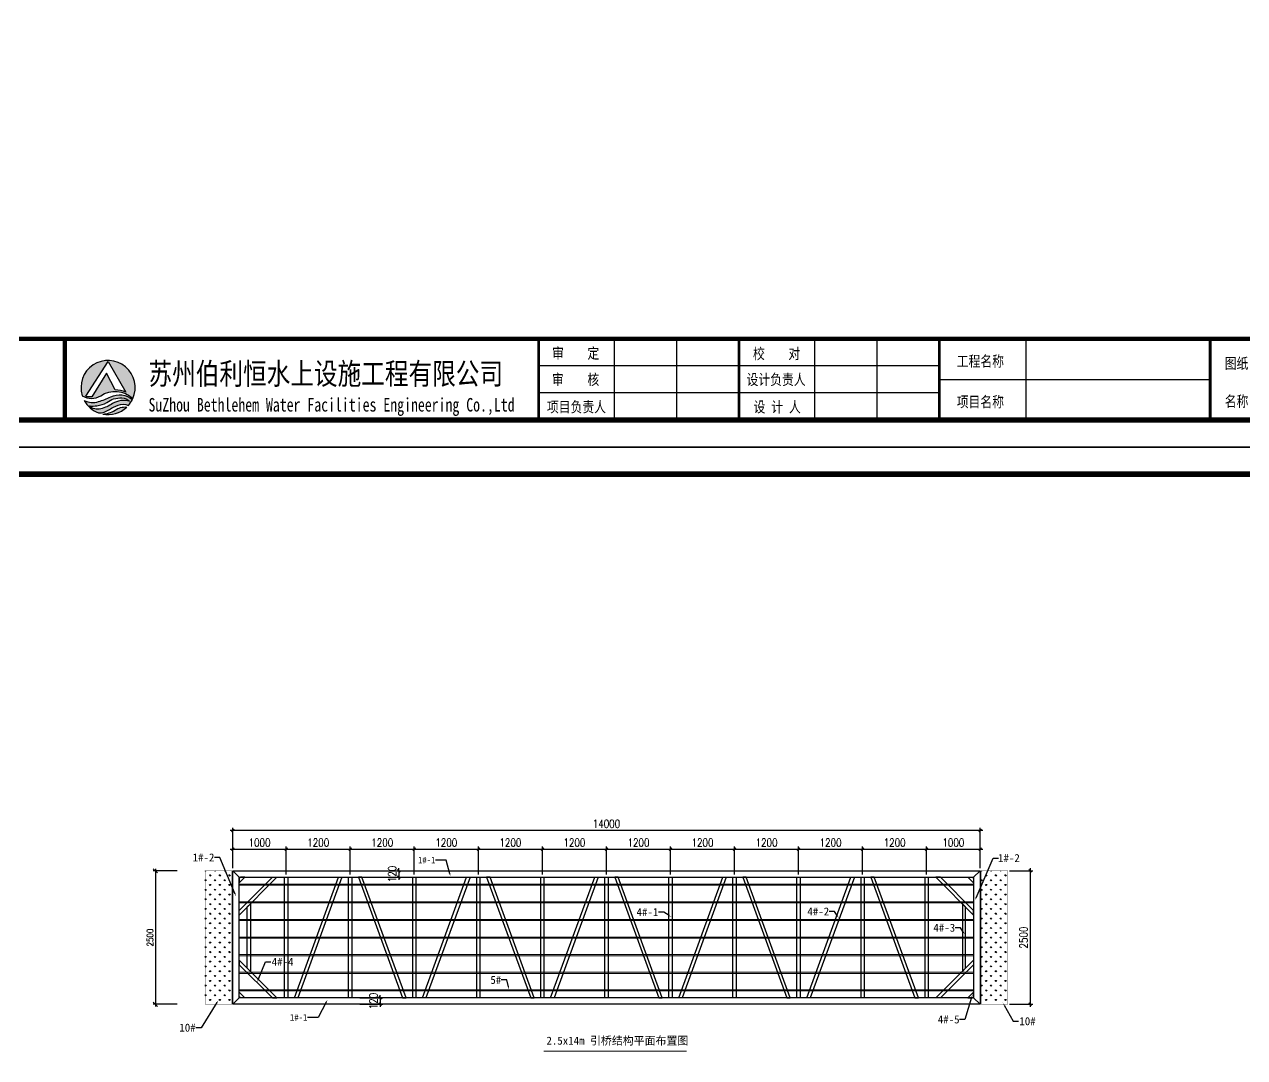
# Model space of a CAD drawing. Extents: x -259369 to -50372, y -155978 to 198088.
# Drawn here: x -96097 to -73235, y 86064 to 105421 of the extents above; entities that cross this region are included whole.
import ezdxf
from ezdxf import colors
from ezdxf.entities.mleader import LeaderData, LeaderLine
from ezdxf.math import Vec2, Vec3

# ---------------------------------------------------------------- set-up
doc = ezdxf.new("R2010")
doc.units = 0
doc.header["$LTSCALE"] = 1000
doc.header["$MEASUREMENT"] = 0
for name, color, linetype in [('打印图框', 255, 'Continuous'), ('标注', 9, 'Continuous'), ('铝横梁', 220, 'Continuous'), ('铝通', 4, 'Continuous')]:
    doc.layers.add(name, color=color, linetype=linetype)
doc.layers.add('铝龙骨', color=7, linetype='Continuous', lineweight=9)
doc.styles.add('-宋体', font='', dxfattribs={"width": 0.8})
doc.styles.add('_TCH_DIM', font='SIMPLEX.shx', dxfattribs={"bigfont": 'hztxt.shx'})
doc.styles.add('Arial', font='')
doc.styles.add('HZTXT', font='txtw.shx', dxfattribs={"width": 0.8, "bigfont": 'hztxtw.shx'})
doc.styles.get("Standard").update_dxf_attribs({"font": 'gbenor.shx', "bigfont": 'gbcbig.shx'})
doc.styles.add('图框', font='')
doc.styles.add('黑体', font='simhei.ttf', dxfattribs={"width": 0.8})
doc.styles.get('-宋体').set_extended_font_data('SimSun')
doc.styles.get('Arial').set_extended_font_data('STXihei')
doc.styles.get('图框').set_extended_font_data('SimSun')
doc.dimstyles.new('DIM-40', dxfattribs={"dimscale": 40, "dimtxt": 3, "dimasz": 2, "dimexe": 1, "dimexo": 1, "dimgap": 1, "dimtad": 1, "dimdec": 1, "dimdsep": 46, "dimtxsty": 'HZTXT', "dimblk": 'OBLIQUE', "dimcen": 0, "dimdle": 1, "dimclrd": 9, "dimclre": 9, "dimclrt": 2, "dimadec": 1, "dimazin": 0, "dimtfac": 1, "dimtdec": 1, "dimtix": 1, "dimtmove": 2, "dimatfit": 3, "dimldrblk": 'OBLIQUE', "dimfxl": 15, "dimtolj": 1, "dimtzin": 0, "dimarcsym": 1})
doc.dimstyles.new('DIM-50', dxfattribs={"dimscale": 50, "dimtxt": 3, "dimasz": 1, "dimexe": 1, "dimexo": 1, "dimgap": 1, "dimtad": 1, "dimdec": 1, "dimdsep": 46, "dimtxsty": 'HZTXT', "dimblk": 'OBLIQUE', "dimblk1": 'ARCHTICK', "dimblk2": 'OBLIQUE', "dimcen": 0, "dimdle": 1, "dimclrd": 9, "dimclre": 9, "dimclrt": 2, "dimadec": 1, "dimazin": 0, "dimtfac": 1, "dimtdec": 1, "dimtix": 1, "dimtmove": 2, "dimatfit": 3, "dimldrblk": 'OBLIQUE', "dimfxl": 15, "dimtolj": 1, "dimtzin": 0, "dimarcsym": 1})

# ---------------------------------------------------------------- blocks, each defined once
blk = doc.blocks.new('$TITLEBLK$00000187')
h = blk.add_hatch(color=140)
h.dxf.hatch_style = 1
h.paths.add_polyline_path([(-294.3, 4.5, 0.294083), (-290.89, 4.48, -0.363756), (-284.97, 3.96, 1.450144)])
h.paths.add_polyline_path([(-289.53, 10.8), (-286.23, 5.12, 0.101723), (-288.23, 5.58), (-289.84, 8.66), (-292.52, 4.26, -0.081837), (-293.64, 4.38)], flags=16)
h = blk.add_hatch(color=174)
h.paths.add_polyline_path([(-285.05, 3.78, 0.296692), (-289.05, 4.29, -0.04264), (-291.3, 3.4, -0.209747), (-293.92, 3.62, 0.179915), (-291.3, 1.33, 0.169783), (-289.28, 1.97, -0.05744), (-287.69, 2.74, -0.214092), (-285.77, 2.71, 0.064571)])
h.paths.add_polyline_path([(-288.71, 3.03, -0.084014), (-290.89, 2.08, -0.271733), (-292.96, 2.61, 0.071966), (-291.58, 2.64, 0.098278), (-289.75, 3.23, -0.072406), (-288.51, 3.9, -0.088156), (-286.96, 4.07, -0.181988), (-285.56, 3.48, 0.206106)], flags=16)
blk.add_hatch(color=174).paths.add_polyline_path([(-286.08, 2.39, 0.189728), (-288.25, 1.81, -0.126537), (-290.52, 1.1, 0.245013)])
for p, q in [((-196, 0), (-196, 15)), ((-184.5, 0), (-184.5, 15)), ((-159, 0), (-159, 15)), ((-147.5, 0), (-147.5, 15)), ((-120, 0), (-120, 15)), ((-136, 10), (-210, 10)), ((-136, 7.5), (-86, 7.5)), ((-136, 5), (-210, 5))]:
    blk.add_line(p, q)
for points, const_width in [([(-297.54, 0), (-297.54, 15), (0, 15)], 0.8), ([(-210, 0), (-210, 15)], 0.5), ([(-173, 0), (-173, 15)], 0.5), ([(-136, 0), (-136, 15)], 0.5), ([(-86, 0), (-86, 15)], 0.5)]:
    blk.add_lwpolyline(points, dxfattribs=dict(const_width=const_width))
for points in [[(-294.3, 4.5, 0.294083), (-290.89, 4.48, -0.363756), (-284.97, 3.96, 1.450144)], [(-293.64, 4.38), (-289.53, 10.8), (-286.23, 5.12, 0.101723), (-288.23, 5.58), (-289.84, 8.66), (-292.52, 4.26, -0.081837)]]:
    blk.add_lwpolyline(points, format="xyb", close=True)
for points in [[(-293.92, 3.62, 0.209747), (-291.3, 3.4, 0.04264), (-289.05, 4.29, -0.296692), (-285.05, 3.78)], [(-292.96, 2.61, 0.071966), (-291.58, 2.64, 0.098278), (-289.75, 3.23, -0.072406), (-288.51, 3.9, -0.088156), (-286.96, 4.07, -0.181988), (-285.56, 3.48, 0.206106), (-288.71, 3.03, -0.084014), (-290.89, 2.08, -0.271733), (-292.96, 2.61)], [(-291.3, 1.33, 0.169783), (-289.28, 1.97, -0.05744), (-287.69, 2.74, -0.214092), (-285.77, 2.71, -0.214092)], [(-290.52, 1.1, 0.126537), (-288.25, 1.81, -0.189728), (-286.08, 2.39, -0.189728)]]:
    blk.add_lwpolyline(points, format="xyb")
for start, end in [(208.4706, 249.2676), (258.5751, 313.6432), (318.8384, 333.6165)]:
    blk.add_arc((-289.53, 6), 5, start, end)
at = {"style": '图框'}
for s, height, width, p in [('审    定', 2, 0.8, (-207.53, 11.34)), ('校    对', 2, 0.8, (-170.43, 11.27)), ('工程名称', 2, 0.8, (-132.8, 9.86)), ('图纸', 2, 0.8, (-83.31, 9.46)), ('苏州伯利恒水上设施工程有限公司', 4, 0.8, (-282.06, 6.56)), ('审    核', 2, 0.8, (-207.55, 6.48)), ('设计负责人', 2, 0.8, (-171.62, 6.48)), ('项目名称', 2, 0.8, (-132.8, 2.36)), ('名称', 2, 0.8, (-83.31, 2.46)), ('SuZhou Bethlehem Water Facilities Engineering Co.,Ltd ', 2.5, 0.75, (-282.06, 1.57)), ('项目负责人', 2, 0.8, (-208.49, 1.42)), ('设 计 人', 2, 0.8, (-170.33, 1.42))]:
    blk.add_text(s, height=height, dxfattribs=dict(at, width=width)).set_placement(p)
for tag, p in [('审定人', (-193.68, 10.95)), ('校对', (-155.51, 10.92)), ('审核人', (-193.68, 6.03)), ('设计负责人', (-158.64, 6.23)), ('项目负责人', (-195.69, 1.11)), ('设计人', (-156.48, 1.18))]:
    blk.add_attdef(tag, p, '', height=3)
for tag, p, height, style, width in [('阶段', (-12.96, 10.81), 2.5, '黑体', 0.8), ('工程名称', (-115.66, 9.53), 3, '-宋体', 0.8), ('图名', (-73.67, 6.22), 3, '-宋体', 0.8), ('日期', (-12.96, 5.8), 2.5, '黑体', 0.8), ('项目名称', (-115.65, 1.97), 3, '-宋体', 0.8), ('图号', (-31.44, 2.55), 3, '_TCH_DIM', 0.7), ('比例', (-12.96, 1.14), 2.5, '黑体', 0.8)]:
    blk.add_attdef(tag, p, '', height=height, dxfattribs=dict(style=style, width=width))
blk = doc.blocks.new('rgthtyjyuk')
blk.add_lwpolyline([(0, 0), (420, 0), (420, 297), (0, 297)], close=True)
at = {"const_width": 1}
blk.add_lwpolyline([(25, 5), (415, 5), (415, 292), (25, 292)], close=True, dxfattribs=at)
at = {"const_width": 0.8}
blk.add_lwpolyline([(415, 20), (25, 20)], dxfattribs=at)
blk = doc.blocks.new('_Oblique')
at = {"color": 0, "linetype": 'ByBlock', "lineweight": -2}
blk.add_line((-0.5, -0.5), (0.5, 0.5), dxfattribs=at)
blk = doc.blocks.new('*D1887')
at = {"layer": 'Defpoints', "color": 0, "transparency": 16777216}
for p in [(-93192, 89563, 0), (-93643, 87063), (-93192, 87063, 0)]:
    blk.add_point(p, dxfattribs=at)
at = {"layer": '标注', "color": 9, "lineweight": -2, "transparency": 16777216}
for p, q in [((-93232, 89563), (-93683, 89563)), ((-93643, 89603), (-93643, 87023)), ((-93232, 87063), (-93683, 87063))]:
    blk.add_line(p, q, dxfattribs=at)
at = {"layer": '标注', "color": 9, "lineweight": -2, "transparency": 16777216, "xscale": 80, "yscale": 80, "zscale": 80}
for p, rotation in [((-93643, 89563), 90), ((-93643, 87063), 270)]:
    blk.add_blockref('_Oblique', p, dxfattribs=dict(at, rotation=rotation))
at = {"layer": '标注', "color": 2, "transparency": 16777216, "insert": (-93743, 88313), "char_height": 120, "attachment_point": 5, "rotation": 90, "style": 'HZTXT'}
blk.add_mtext('\\A1;2500', dxfattribs=at)
blk = doc.blocks.new('*D1888')
at = {"layer": 'Defpoints', "color": 0, "linetype": 'ByBlock', "transparency": 16777216}
for p in [(-77692, 89563, 0), (-77692, 87063, 0), (-77251, 87063)]:
    blk.add_point(p, dxfattribs=at)
at = {"layer": '标注', "color": 9, "linetype": 'ByBlock', "lineweight": -2, "transparency": 16777216}
for p, q in [((-77642, 89563), (-77201, 89563)), ((-77251, 89613), (-77251, 87013)), ((-77642, 87063), (-77201, 87063))]:
    blk.add_line(p, q, dxfattribs=at)
at = {"layer": '标注', "color": 9, "linetype": 'ByBlock', "lineweight": -2, "transparency": 16777216, "xscale": 50, "yscale": 50, "zscale": 50}
for p, rotation in [((-77251, 89563), 90), ((-77251, 87063), 270)]:
    blk.add_blockref('_Oblique', p, dxfattribs=dict(at, rotation=rotation))
at = {"layer": '标注', "color": 2, "linetype": 'ByBlock', "transparency": 16777216, "insert": (-77376, 88313), "char_height": 150, "attachment_point": 5, "rotation": 90, "style": 'HZTXT'}
blk.add_mtext('\\A1;2500', dxfattribs=at)
blk = doc.blocks.new('_ArchTick')
at = {"color": 0, "linetype": 'ByBlock', "const_width": 0.4}
blk.add_lwpolyline([(-0.5, -0.5), (0.5, 0.5)], dxfattribs=at)
blk = doc.blocks.new('*D1889')
at = {"layer": 'Defpoints', "color": 0, "linetype": 'ByBlock', "transparency": 16777216}
for p in [(-92192, 90319), (-92192, 89563, 0), (-78192, 89563, 0)]:
    blk.add_point(p, dxfattribs=at)
at = {"layer": '标注', "color": 9, "linetype": 'ByBlock', "lineweight": -2, "transparency": 16777216}
for p, q in [((-78142, 90319), (-92242, 90319)), ((-92192, 89613), (-92192, 90369)), ((-78192, 89613), (-78192, 90369))]:
    blk.add_line(p, q, dxfattribs=at)
at = {"layer": '标注', "color": 9, "linetype": 'ByBlock', "lineweight": -2, "transparency": 16777216, "xscale": 50, "yscale": 50, "zscale": 50, "rotation": 180}
blk.add_blockref('_Oblique', (-92192, 90319), dxfattribs=at)
at = {"layer": '标注', "color": 9, "linetype": 'ByBlock', "lineweight": -2, "transparency": 16777216, "xscale": 50, "yscale": 50, "zscale": 50}
blk.add_blockref('_Oblique', (-78192, 90319), dxfattribs=at)
at = {"layer": '标注', "color": 2, "linetype": 'ByBlock', "transparency": 16777216, "insert": (-85192, 90444), "char_height": 150, "attachment_point": 5, "style": 'HZTXT'}
blk.add_mtext('\\A1;14000', dxfattribs=at)
blk = doc.blocks.new('*D1890')
at = {"layer": 'Defpoints', "color": 0, "linetype": 'ByBlock', "transparency": 16777216}
for p in [(-78192, 89967), (-79192, 89443, 0), (-78192, 89563, 0)]:
    blk.add_point(p, dxfattribs=at)
at = {"layer": '标注', "color": 9, "linetype": 'ByBlock', "lineweight": -2, "transparency": 16777216}
for p, q in [((-79242, 89967), (-78142, 89967)), ((-79192, 89493), (-79192, 90017)), ((-78192, 89613), (-78192, 90017))]:
    blk.add_line(p, q, dxfattribs=at)
at = {"layer": '标注', "color": 9, "linetype": 'ByBlock', "lineweight": -2, "transparency": 16777216, "xscale": 50, "yscale": 50, "zscale": 50, "rotation": 180}
blk.add_blockref('_Oblique', (-79192, 89967), dxfattribs=at)
at = {"layer": '标注', "color": 9, "linetype": 'ByBlock', "lineweight": -2, "transparency": 16777216, "xscale": 50, "yscale": 50, "zscale": 50}
blk.add_blockref('_Oblique', (-78192, 89967), dxfattribs=at)
at = {"layer": '标注', "color": 2, "linetype": 'ByBlock', "transparency": 16777216, "insert": (-78692, 90092), "char_height": 150, "attachment_point": 5, "style": 'HZTXT'}
blk.add_mtext('\\A1;1000', dxfattribs=at)
blk = doc.blocks.new('*D1893')
at = {"layer": 'Defpoints', "color": 0, "linetype": 'ByBlock', "transparency": 16777216}
for p in [(-79192, 89967), (-80392, 89443, 0), (-79192, 89443, 0)]:
    blk.add_point(p, dxfattribs=at)
at = {"layer": '标注', "color": 9, "linetype": 'ByBlock', "lineweight": -2, "transparency": 16777216}
for p, q in [((-80442, 89967), (-79142, 89967)), ((-80392, 89493), (-80392, 90017)), ((-79192, 89493), (-79192, 90017))]:
    blk.add_line(p, q, dxfattribs=at)
at = {"layer": '标注', "color": 9, "linetype": 'ByBlock', "lineweight": -2, "transparency": 16777216, "xscale": 50, "yscale": 50, "zscale": 50, "rotation": 180}
blk.add_blockref('_Oblique', (-80392, 89967), dxfattribs=at)
at = {"layer": '标注', "color": 9, "linetype": 'ByBlock', "lineweight": -2, "transparency": 16777216, "xscale": 50, "yscale": 50, "zscale": 50}
blk.add_blockref('_Oblique', (-79192, 89967), dxfattribs=at)
at = {"layer": '标注', "color": 2, "linetype": 'ByBlock', "transparency": 16777216, "insert": (-79792, 90092), "char_height": 150, "attachment_point": 5, "style": 'HZTXT'}
blk.add_mtext('\\A1;1200', dxfattribs=at)
blk = doc.blocks.new('*D1894')
at = {"layer": 'Defpoints', "color": 0, "linetype": 'ByBlock', "transparency": 16777216}
for p in [(-80392, 89967), (-81592, 89443, 0), (-80392, 89443, 0)]:
    blk.add_point(p, dxfattribs=at)
at = {"layer": '标注', "color": 9, "linetype": 'ByBlock', "lineweight": -2, "transparency": 16777216}
for p, q in [((-81642, 89967), (-80342, 89967)), ((-81592, 89493), (-81592, 90017)), ((-80392, 89493), (-80392, 90017))]:
    blk.add_line(p, q, dxfattribs=at)
at = {"layer": '标注', "color": 9, "linetype": 'ByBlock', "lineweight": -2, "transparency": 16777216, "xscale": 50, "yscale": 50, "zscale": 50, "rotation": 180}
blk.add_blockref('_Oblique', (-81592, 89967), dxfattribs=at)
at = {"layer": '标注', "color": 9, "linetype": 'ByBlock', "lineweight": -2, "transparency": 16777216, "xscale": 50, "yscale": 50, "zscale": 50}
blk.add_blockref('_Oblique', (-80392, 89967), dxfattribs=at)
at = {"layer": '标注', "color": 2, "linetype": 'ByBlock', "transparency": 16777216, "insert": (-80992, 90092), "char_height": 150, "attachment_point": 5, "style": 'HZTXT'}
blk.add_mtext('\\A1;1200', dxfattribs=at)
blk = doc.blocks.new('*D1895')
at = {"layer": 'Defpoints', "color": 0, "linetype": 'ByBlock', "transparency": 16777216}
for p in [(-81592, 89967), (-82792, 89443, 0), (-81592, 89443, 0)]:
    blk.add_point(p, dxfattribs=at)
at = {"layer": '标注', "color": 9, "linetype": 'ByBlock', "lineweight": -2, "transparency": 16777216}
for p, q in [((-82842, 89967), (-81542, 89967)), ((-82792, 89493), (-82792, 90017)), ((-81592, 89493), (-81592, 90017))]:
    blk.add_line(p, q, dxfattribs=at)
at = {"layer": '标注', "color": 9, "linetype": 'ByBlock', "lineweight": -2, "transparency": 16777216, "xscale": 50, "yscale": 50, "zscale": 50, "rotation": 180}
blk.add_blockref('_Oblique', (-82792, 89967), dxfattribs=at)
at = {"layer": '标注', "color": 9, "linetype": 'ByBlock', "lineweight": -2, "transparency": 16777216, "xscale": 50, "yscale": 50, "zscale": 50}
blk.add_blockref('_Oblique', (-81592, 89967), dxfattribs=at)
at = {"layer": '标注', "color": 2, "linetype": 'ByBlock', "transparency": 16777216, "insert": (-82192, 90092), "char_height": 150, "attachment_point": 5, "style": 'HZTXT'}
blk.add_mtext('\\A1;1200', dxfattribs=at)
blk = doc.blocks.new('*D1896')
at = {"layer": 'Defpoints', "color": 0, "linetype": 'ByBlock', "transparency": 16777216}
for p in [(-82792, 89967), (-83992, 89443, 0), (-82792, 89443, 0)]:
    blk.add_point(p, dxfattribs=at)
at = {"layer": '标注', "color": 9, "linetype": 'ByBlock', "lineweight": -2, "transparency": 16777216}
for p, q in [((-84042, 89967), (-82742, 89967)), ((-83992, 89493), (-83992, 90017)), ((-82792, 89493), (-82792, 90017))]:
    blk.add_line(p, q, dxfattribs=at)
at = {"layer": '标注', "color": 9, "linetype": 'ByBlock', "lineweight": -2, "transparency": 16777216, "xscale": 50, "yscale": 50, "zscale": 50, "rotation": 180}
blk.add_blockref('_Oblique', (-83992, 89967), dxfattribs=at)
at = {"layer": '标注', "color": 9, "linetype": 'ByBlock', "lineweight": -2, "transparency": 16777216, "xscale": 50, "yscale": 50, "zscale": 50}
blk.add_blockref('_Oblique', (-82792, 89967), dxfattribs=at)
at = {"layer": '标注', "color": 2, "linetype": 'ByBlock', "transparency": 16777216, "insert": (-83392, 90092), "char_height": 150, "attachment_point": 5, "style": 'HZTXT'}
blk.add_mtext('\\A1;1200', dxfattribs=at)
blk = doc.blocks.new('*D1897')
at = {"layer": 'Defpoints', "color": 0, "linetype": 'ByBlock', "transparency": 16777216}
for p in [(-83992, 89967), (-85192, 89443, 0), (-83992, 89443, 0)]:
    blk.add_point(p, dxfattribs=at)
at = {"layer": '标注', "color": 9, "linetype": 'ByBlock', "lineweight": -2, "transparency": 16777216}
for p, q in [((-85242, 89967), (-83942, 89967)), ((-85192, 89493), (-85192, 90017)), ((-83992, 89493), (-83992, 90017))]:
    blk.add_line(p, q, dxfattribs=at)
at = {"layer": '标注', "color": 9, "linetype": 'ByBlock', "lineweight": -2, "transparency": 16777216, "xscale": 50, "yscale": 50, "zscale": 50, "rotation": 180}
blk.add_blockref('_Oblique', (-85192, 89967), dxfattribs=at)
at = {"layer": '标注', "color": 9, "linetype": 'ByBlock', "lineweight": -2, "transparency": 16777216, "xscale": 50, "yscale": 50, "zscale": 50}
blk.add_blockref('_Oblique', (-83992, 89967), dxfattribs=at)
at = {"layer": '标注', "color": 2, "linetype": 'ByBlock', "transparency": 16777216, "insert": (-84592, 90092), "char_height": 150, "attachment_point": 5, "style": 'HZTXT'}
blk.add_mtext('\\A1;1200', dxfattribs=at)
blk = doc.blocks.new('*D1898')
at = {"layer": 'Defpoints', "color": 0, "linetype": 'ByBlock', "transparency": 16777216}
for p in [(-91192, 89967), (-92192, 89563), (-91192, 89443, 0)]:
    blk.add_point(p, dxfattribs=at)
at = {"layer": '标注', "color": 9, "linetype": 'ByBlock', "lineweight": -2, "transparency": 16777216}
for p, q in [((-92242, 89967), (-91142, 89967)), ((-92192, 89613), (-92192, 90017)), ((-91192, 89493), (-91192, 90017))]:
    blk.add_line(p, q, dxfattribs=at)
at = {"layer": '标注', "color": 9, "linetype": 'ByBlock', "lineweight": -2, "transparency": 16777216, "xscale": 50, "yscale": 50, "zscale": 50, "rotation": 180}
blk.add_blockref('_Oblique', (-92192, 89967), dxfattribs=at)
at = {"layer": '标注', "color": 9, "linetype": 'ByBlock', "lineweight": -2, "transparency": 16777216, "xscale": 50, "yscale": 50, "zscale": 50}
blk.add_blockref('_Oblique', (-91192, 89967), dxfattribs=at)
at = {"layer": '标注', "color": 2, "linetype": 'ByBlock', "transparency": 16777216, "insert": (-91692, 90092), "char_height": 150, "attachment_point": 5, "style": 'HZTXT'}
blk.add_mtext('\\A1;1000', dxfattribs=at)
blk = doc.blocks.new('*D1903')
at = {"layer": 'Defpoints', "color": 0, "linetype": 'ByBlock', "transparency": 16777216}
for p in [(-85192, 89967), (-86392, 89443, 0), (-85192, 89443, 0)]:
    blk.add_point(p, dxfattribs=at)
at = {"layer": '标注', "color": 9, "linetype": 'ByBlock', "lineweight": -2, "transparency": 16777216}
for p, q in [((-86442, 89967), (-85142, 89967)), ((-86392, 89493), (-86392, 90017)), ((-85192, 89493), (-85192, 90017))]:
    blk.add_line(p, q, dxfattribs=at)
at = {"layer": '标注', "color": 9, "linetype": 'ByBlock', "lineweight": -2, "transparency": 16777216, "xscale": 50, "yscale": 50, "zscale": 50, "rotation": 180}
blk.add_blockref('_Oblique', (-86392, 89967), dxfattribs=at)
at = {"layer": '标注', "color": 9, "linetype": 'ByBlock', "lineweight": -2, "transparency": 16777216, "xscale": 50, "yscale": 50, "zscale": 50}
blk.add_blockref('_Oblique', (-85192, 89967), dxfattribs=at)
at = {"layer": '标注', "color": 2, "linetype": 'ByBlock', "transparency": 16777216, "insert": (-85792, 90092), "char_height": 150, "attachment_point": 5, "style": 'HZTXT'}
blk.add_mtext('\\A1;1200', dxfattribs=at)
blk = doc.blocks.new('*D1904')
at = {"layer": 'Defpoints', "color": 0, "linetype": 'ByBlock', "transparency": 16777216}
for p in [(-86392, 89967), (-87592, 89443, 0), (-86392, 89443, 0)]:
    blk.add_point(p, dxfattribs=at)
at = {"layer": '标注', "color": 9, "linetype": 'ByBlock', "lineweight": -2, "transparency": 16777216}
for p, q in [((-87642, 89967), (-86342, 89967)), ((-87592, 89493), (-87592, 90017)), ((-86392, 89493), (-86392, 90017))]:
    blk.add_line(p, q, dxfattribs=at)
at = {"layer": '标注', "color": 9, "linetype": 'ByBlock', "lineweight": -2, "transparency": 16777216, "xscale": 50, "yscale": 50, "zscale": 50, "rotation": 180}
blk.add_blockref('_Oblique', (-87592, 89967), dxfattribs=at)
at = {"layer": '标注', "color": 9, "linetype": 'ByBlock', "lineweight": -2, "transparency": 16777216, "xscale": 50, "yscale": 50, "zscale": 50}
blk.add_blockref('_Oblique', (-86392, 89967), dxfattribs=at)
at = {"layer": '标注', "color": 2, "linetype": 'ByBlock', "transparency": 16777216, "insert": (-86992, 90092), "char_height": 150, "attachment_point": 5, "style": 'HZTXT'}
blk.add_mtext('\\A1;1200', dxfattribs=at)
blk = doc.blocks.new('*D1905')
at = {"layer": 'Defpoints', "color": 0, "linetype": 'ByBlock', "transparency": 16777216}
for p in [(-87592, 89967), (-88792, 89443, 0), (-87592, 89443, 0)]:
    blk.add_point(p, dxfattribs=at)
at = {"layer": '标注', "color": 9, "linetype": 'ByBlock', "lineweight": -2, "transparency": 16777216}
for p, q in [((-88842, 89967), (-87542, 89967)), ((-88792, 89493), (-88792, 90017)), ((-87592, 89493), (-87592, 90017))]:
    blk.add_line(p, q, dxfattribs=at)
at = {"layer": '标注', "color": 9, "linetype": 'ByBlock', "lineweight": -2, "transparency": 16777216, "xscale": 50, "yscale": 50, "zscale": 50, "rotation": 180}
blk.add_blockref('_Oblique', (-88792, 89967), dxfattribs=at)
at = {"layer": '标注', "color": 9, "linetype": 'ByBlock', "lineweight": -2, "transparency": 16777216, "xscale": 50, "yscale": 50, "zscale": 50}
blk.add_blockref('_Oblique', (-87592, 89967), dxfattribs=at)
at = {"layer": '标注', "color": 2, "linetype": 'ByBlock', "transparency": 16777216, "insert": (-88192, 90092), "char_height": 150, "attachment_point": 5, "style": 'HZTXT'}
blk.add_mtext('\\A1;1200', dxfattribs=at)
blk = doc.blocks.new('*D1906')
at = {"layer": 'Defpoints', "color": 0, "linetype": 'ByBlock', "transparency": 16777216}
for p in [(-88792, 89967), (-89992, 89443, 0), (-88792, 89443, 0)]:
    blk.add_point(p, dxfattribs=at)
at = {"layer": '标注', "color": 9, "linetype": 'ByBlock', "lineweight": -2, "transparency": 16777216}
for p, q in [((-90042, 89967), (-88742, 89967)), ((-89992, 89493), (-89992, 90017)), ((-88792, 89493), (-88792, 90017))]:
    blk.add_line(p, q, dxfattribs=at)
at = {"layer": '标注', "color": 9, "linetype": 'ByBlock', "lineweight": -2, "transparency": 16777216, "xscale": 50, "yscale": 50, "zscale": 50, "rotation": 180}
blk.add_blockref('_Oblique', (-89992, 89967), dxfattribs=at)
at = {"layer": '标注', "color": 9, "linetype": 'ByBlock', "lineweight": -2, "transparency": 16777216, "xscale": 50, "yscale": 50, "zscale": 50}
blk.add_blockref('_Oblique', (-88792, 89967), dxfattribs=at)
at = {"layer": '标注', "color": 2, "linetype": 'ByBlock', "transparency": 16777216, "insert": (-89392, 90092), "char_height": 150, "attachment_point": 5, "style": 'HZTXT'}
blk.add_mtext('\\A1;1200', dxfattribs=at)
blk = doc.blocks.new('*D1907')
at = {"layer": 'Defpoints', "color": 0, "linetype": 'ByBlock', "transparency": 16777216}
for p in [(-89992, 89967), (-91192, 89443, 0), (-89992, 89443, 0)]:
    blk.add_point(p, dxfattribs=at)
at = {"layer": '标注', "color": 9, "linetype": 'ByBlock', "lineweight": -2, "transparency": 16777216}
for p, q in [((-91242, 89967), (-89942, 89967)), ((-91192, 89493), (-91192, 90017)), ((-89992, 89493), (-89992, 90017))]:
    blk.add_line(p, q, dxfattribs=at)
at = {"layer": '标注', "color": 9, "linetype": 'ByBlock', "lineweight": -2, "transparency": 16777216, "xscale": 50, "yscale": 50, "zscale": 50, "rotation": 180}
blk.add_blockref('_Oblique', (-91192, 89967), dxfattribs=at)
at = {"layer": '标注', "color": 9, "linetype": 'ByBlock', "lineweight": -2, "transparency": 16777216, "xscale": 50, "yscale": 50, "zscale": 50}
blk.add_blockref('_Oblique', (-89992, 89967), dxfattribs=at)
at = {"layer": '标注', "color": 2, "linetype": 'ByBlock', "transparency": 16777216, "insert": (-90592, 90092), "char_height": 150, "attachment_point": 5, "style": 'HZTXT'}
blk.add_mtext('\\A1;1200', dxfattribs=at)
blk = doc.blocks.new('*D1908')
at = {"color": 9, "lineweight": -2, "transparency": 16777216}
for p, q in [((-89343, 89563), (-89030, 89563)), ((-89343, 89443), (-89030, 89443)), ((-89080, 89563), (-89080, 89613)), ((-89080, 89563), (-89080, 89443)), ((-89080, 89443), (-89080, 89393))]:
    blk.add_line(p, q, dxfattribs=at)
at = {"layer": 'Defpoints', "color": 0, "transparency": 16777216}
for p in [(-89393, 89563, 0), (-89393, 89443, 0), (-89080, 89443)]:
    blk.add_point(p, dxfattribs=at)
at = {"color": 9, "lineweight": -2, "transparency": 16777216, "xscale": 50, "yscale": 50, "zscale": 50}
for p, rotation in [((-89080, 89563), 270), ((-89080, 89443), 90)]:
    blk.add_blockref('_Oblique', p, dxfattribs=dict(at, rotation=rotation))
at = {"color": 2, "transparency": 16777216, "insert": (-89205, 89503), "char_height": 150, "attachment_point": 5, "rotation": 90, "style": 'HZTXT'}
blk.add_mtext('\\A1;120', dxfattribs=at)
blk = doc.blocks.new('*D1909')
at = {"color": 9, "lineweight": -2, "transparency": 16777216}
for p, q in [((-89811, 87183), (-89383, 87183)), ((-89433, 87183), (-89433, 87233)), ((-89433, 87183), (-89433, 87063)), ((-89811, 87063), (-89383, 87063)), ((-89433, 87063), (-89433, 87013))]:
    blk.add_line(p, q, dxfattribs=at)
at = {"layer": 'Defpoints', "color": 0, "transparency": 16777216}
for p in [(-89861, 87183, 0), (-89861, 87063, 0), (-89433, 87063)]:
    blk.add_point(p, dxfattribs=at)
at = {"color": 9, "lineweight": -2, "transparency": 16777216, "xscale": 50, "yscale": 50, "zscale": 50}
for p, rotation in [((-89433, 87183), 270), ((-89433, 87063), 90)]:
    blk.add_blockref('_Oblique', p, dxfattribs=dict(at, rotation=rotation))
at = {"color": 2, "transparency": 16777216, "insert": (-89558, 87123), "char_height": 150, "attachment_point": 5, "rotation": 90, "style": 'HZTXT'}
blk.add_mtext('\\A1;120', dxfattribs=at)

msp = doc.modelspace()

# ---------------------------------------------------------------- hatches: boundary and pattern name
h = msp.add_hatch()
h.set_pattern_fill('GRASS', color=256, scale=5)
h.set_pattern_definition([(90, (-349988.32, 16907.4), (-89.80256, 89.80256), [23.8125, -155.79262]), (45, (-349988.32, 16907.4), (-89.80256, 89.80256), [23.8125, -103.1875]), (135, (-349988.32, 16907.4), (-89.80256, -89.80256), [23.8125, -103.1875])])
h.paths.add_polyline_path([(-92231.49, 89562.53), (-92581.97, 89562.53), (-92711.44, 89242.8), (-92711.44, 87062.53), (-92231.49, 87062.53)])
h.paths.add_polyline_path([(-92581.97, 89562.53), (-92711.44, 89562.53), (-92711.44, 89242.8)], flags=17)
h = msp.add_hatch()
h.set_pattern_fill('GRASS', color=256, scale=5)
h.set_pattern_definition([(90, (-335448.895, 16907.4), (-89.80256, 89.80256), [23.8125, -155.79262]), (45, (-335448.9, 16907.4), (-89.80256, 89.80256), [23.8125, -103.1875]), (135, (-335448.9, 16907.4), (-89.80256, -89.80256), [23.8125, -103.1875])])
h.paths.add_polyline_path([(-77692.07, 89562.53), (-78042.55, 89562.53), (-78172.02, 89242.8), (-78172.02, 87062.53), (-77692.07, 87062.53)])
h.paths.add_polyline_path([(-78042.55, 89562.53), (-78172.02, 89562.53), (-78172.02, 89242.8)], flags=17)

# ---------------------------------------------------------------- linework, layer by layer
at = {"const_width": 5, "elevation": 0}
for points in [[(-92211.49, 87062.53), (-92711.44, 87062.53), (-92711.44, 89562.53), (-92211.49, 89562.53)], [(-77672.07, 87062.53), (-78172.02, 87062.53), (-78172.02, 89562.53), (-77672.07, 89562.53)]]:
    msp.add_lwpolyline(points, close=True, dxfattribs=at)
at = {"const_width": 15, "elevation": 0}
msp.add_lwpolyline([(-86366.4, 86183.77), (-83689.14, 86183.77)], dxfattribs=at)
at = {"layer": '铝横梁', "color": 11, "elevation": 0}
for points in [[(-91966, 89442.56), (-92050.85, 89442.56), (-92072.07, 89421.34), (-92072.07, 89336.48)], [(-91449.78, 89442.56), (-91364.93, 89442.56), (-92072.07, 88735.41), (-92072.07, 88820.27)], [(-91162.05, 87182.51), (-91222.05, 87182.51), (-91222.05, 89442.56), (-91162.05, 89442.56)], [(-90973.19, 87182.51), (-91037.07, 87182.51), (-90210.96, 89442.56), (-90147.07, 89442.56)], [(-89962.05, 87182.51), (-90022.05, 87182.51), (-90022.05, 89442.56), (-89962.05, 89442.56)], [(-89010.91, 87182.51), (-88947.02, 87182.51), (-89773.14, 89442.56), (-89837.02, 89442.56)], [(-88762.05, 87182.51), (-88822.05, 87182.51), (-88822.05, 89442.56), (-88762.05, 89442.56)], [(-88573.19, 87182.51), (-88637.07, 87182.51), (-87810.96, 89442.56), (-87747.07, 89442.56)], [(-87562.05, 87182.51), (-87622.05, 87182.51), (-87622.05, 89442.56), (-87562.05, 89442.56)], [(-86610.91, 87182.51), (-86547.02, 87182.51), (-87373.14, 89442.56), (-87437.02, 89442.56)], [(-86362.05, 87182.51), (-86422.05, 87182.51), (-86422.05, 89442.56), (-86362.05, 89442.56)], [(-86173.19, 87182.51), (-86237.07, 87182.51), (-85410.96, 89442.56), (-85347.07, 89442.56)], [(-85162.07, 87182.51), (-85222.07, 87182.51), (-85222.07, 89442.56), (-85162.07, 89442.56)], [(-84210.96, 87182.51), (-84147.07, 87182.51), (-84973.19, 89442.56), (-85037.07, 89442.56)], [(-83962.07, 87182.51), (-84022.07, 87182.51), (-84022.07, 89442.56), (-83962.07, 89442.56)], [(-83773.19, 87182.51), (-83837.07, 87182.51), (-83010.96, 89442.56), (-82947.07, 89442.56)], [(-82762.07, 87182.51), (-82822.07, 87182.51), (-82822.07, 89442.56), (-82762.07, 89442.56)], [(-81810.96, 87182.51), (-81747.07, 87182.51), (-82573.19, 89442.56), (-82637.07, 89442.56)], [(-81562.07, 87182.51), (-81622.07, 87182.51), (-81622.07, 89442.56), (-81562.07, 89442.56)], [(-81373.19, 87182.51), (-81437.07, 87182.51), (-80610.96, 89442.56), (-80547.07, 89442.56)], [(-80362.07, 87182.51), (-80422.07, 87182.51), (-80422.07, 89442.56), (-80362.07, 89442.56)], [(-79410.96, 87182.51), (-79347.07, 87182.51), (-80173.19, 89442.56), (-80237.07, 89442.56)], [(-79162.07, 87182.51), (-79222.07, 87182.51), (-79222.07, 89442.56), (-79162.07, 89442.56)], [(-78934.31, 89442.56), (-79019.16, 89442.56), (-78312.02, 88735.41), (-78312.02, 88820.27)], [(-78418.09, 89442.56), (-78333.24, 89442.56), (-78312.02, 89421.34), (-78312.02, 89336.48)], [(-91862.07, 87679.65), (-91922.07, 87739.65), (-91922.07, 88885.41), (-91862.07, 88945.41)], [(-78522.02, 87679.65), (-78462.02, 87739.65), (-78462.02, 88885.41), (-78522.02, 88945.41)], [(-91449.78, 87182.51), (-91364.93, 87182.51), (-92072.07, 87889.65), (-92072.07, 87804.8)], [(-78934.31, 87182.51), (-79019.16, 87182.51), (-78312.02, 87889.65), (-78312.02, 87804.8)], [(-91966, 87182.51), (-92050.85, 87182.51), (-92072.07, 87203.73), (-92072.07, 87288.58)], [(-78418.09, 87182.51), (-78333.24, 87182.51), (-78312.02, 87203.73), (-78312.02, 87288.58)]]:
    msp.add_lwpolyline(points, close=True, dxfattribs=at)
at = {"layer": '铝通', "color": 4, "elevation": 0}
for points in [[(-92072.07, 89442.56), (-92192.07, 89562.56)], [(-78312.02, 89442.41), (-78192.02, 89562.56)], [(-92071.92, 87182.51), (-92192.07, 87062.51)], [(-78312.02, 87182.51), (-78192.02, 87062.51)]]:
    msp.add_lwpolyline(points, dxfattribs=at)
for points in [[(-92192.07, 89562.56), (-78192.02, 89562.56), (-78192.02, 87062.51), (-92192.07, 87062.51)], [(-92072.07, 89442.56), (-78312.02, 89442.56), (-78312.02, 87182.51), (-92072.07, 87182.51)]]:
    msp.add_lwpolyline(points, close=True, dxfattribs=at)
at = {"layer": '铝龙骨', "color": 7, "elevation": 0}
for points in [[(-92072.07, 89292.56), (-92072.07, 89312.56), (-78312.02, 89312.56), (-78312.02, 89292.56)], [(-92072.07, 88962.56), (-92072.07, 88982.56), (-78312.02, 88982.56), (-78312.02, 88962.56)], [(-92072.07, 88632.56), (-92072.07, 88652.56), (-78312.02, 88652.56), (-78312.02, 88632.56)], [(-92072.07, 88302.56), (-92072.07, 88322.56), (-78312.02, 88322.56), (-78312.02, 88302.56)], [(-92072.07, 87972.56), (-92072.07, 87992.56), (-78312.02, 87992.56), (-78312.02, 87972.56)], [(-92072.07, 87642.56), (-92072.07, 87662.56), (-78312.02, 87662.56), (-78312.02, 87642.56)], [(-92072.07, 87312.56), (-92072.07, 87332.56), (-78312.02, 87332.56), (-78312.02, 87312.56)]]:
    msp.add_lwpolyline(points, close=True, dxfattribs=at)

# ---------------------------------------------------------------- block references
at = {"xscale": 101.4564080218939, "yscale": 101.4564080218939, "zscale": 101.4564080218939}
for name, p in [('rgthtyjyuk', (-107259.13, 97501.51)), ('$TITLEBLK$00000187', (-65154.73, 98008.79)), ('rgthtyjyuk', (-107259.13, 67368.96))]:
    msp.add_blockref(name, p, dxfattribs=at)

# ---------------------------------------------------------------- texts
at = {"layer": '打印图框', "color": 6, "insert": (-86316.02, 86456.17, 0), "char_height": 150, "attachment_point": 1, "style": 'Arial'}
msp.add_mtext_dynamic_manual_height_columns('2.5x14m 引桥结构平面布置图', width=3040.3589, gutter_width=12.5, heights=[0], dxfattribs=at)

# ---------------------------------------------------------------- dimensions: what is measured, and where the dimension line sits
for base, p1, p2, picture, middle in [((-89080.19, 89442.56, 0), (-89393.1, 89562.56, 0), (-89393.1, 89442.56, 0), '*D1908', (-89205.19, 89502.56, 0)), ((-89433.01, 87062.51, 0), (-89861.5, 87182.51, 0), (-89861.5, 87062.51, 0), '*D1909', (-89558.01, 87122.51, 0))]:
    dim = msp.add_linear_dim(base=base, p1=p1, p2=p2, angle=90, dimstyle='DIM-50')
    dim.commit()
    dim.dimension.update_dxf_attribs({"geometry": picture, "text_midpoint": middle})
at = {"layer": '标注', "color": 4, "linetype": 'ByBlock'}
for base, p1, p2, picture, middle in [((-92192.0701, 90318.7734, 0.0003), (-78192.0204, 89562.5562, 0.0008), (-92192.0701, 89562.5562, 0.0008), '*D1889', (-85192.0452, 90443.7734, 0.0003)), ((-91192.05, 89966.93, 0), (-92192.07, 89562.56, 0), (-91192.05, 89442.56, 0), '*D1898', (-91692.06, 90091.93, 0)), ((-89992.07, 89966.93, 0), (-91192.07, 89442.56, 0), (-89992.07, 89442.56, 0), '*D1907', (-90592.07, 90091.93, 0)), ((-88792.07, 89966.93, 0), (-89992.07, 89442.56, 0), (-88792.07, 89442.56, 0), '*D1906', (-89392.07, 90091.93, 0)), ((-87592.07, 89966.93, 0), (-88792.07, 89442.56, 0), (-87592.07, 89442.56, 0), '*D1905', (-88192.07, 90091.93, 0)), ((-86392.07, 89966.93, 0), (-87592.07, 89442.56, 0), (-86392.07, 89442.56, 0), '*D1904', (-86992.07, 90091.93, 0)), ((-85192.07, 89966.93, 0), (-86392.07, 89442.56, 0), (-85192.07, 89442.56, 0), '*D1903', (-85792.07, 90091.93, 0)), ((-83992.07, 89966.93, 0), (-85192.07, 89442.56, 0), (-83992.07, 89442.56, 0), '*D1897', (-84592.07, 90091.93, 0)), ((-82792.07, 89966.93, 0), (-83992.07, 89442.56, 0), (-82792.07, 89442.56, 0), '*D1896', (-83392.07, 90091.93, 0)), ((-81592.07, 89966.93, 0), (-82792.07, 89442.56, 0), (-81592.07, 89442.56, 0), '*D1895', (-82192.07, 90091.93, 0)), ((-80392.07, 89966.93, 0), (-81592.07, 89442.56, 0), (-80392.07, 89442.56, 0), '*D1894', (-80992.07, 90091.93, 0)), ((-79192.07, 89966.93, 0), (-80392.07, 89442.56, 0), (-79192.07, 89442.56, 0), '*D1893', (-79792.07, 90091.93, 0)), ((-78192.0204, 89966.9348, 0.0003), (-79192.0701, 89442.5562, 0.0008), (-78192.0204, 89562.5562, 0.0008), '*D1890', (-78692.0452, 90091.9348, 0.0003))]:
    dim = msp.add_linear_dim(base=base, p1=p1, p2=p2, dimstyle='DIM-50', dxfattribs=at)
    dim.commit()
    dim.dimension.update_dxf_attribs({"geometry": picture, "text_midpoint": middle})
at = {"layer": '标注'}
dim = msp.add_linear_dim(base=(-93642.87, 87062.56, 0), p1=(-93192.07, 89562.56, 0), p2=(-93192.22, 87062.56, 0), angle=90, dimstyle='DIM-40', dxfattribs=at)
dim.commit()
dim.dimension.update_dxf_attribs({"geometry": '*D1887', "text_midpoint": (-93742.87, 88312.56, 0)})
at = {"layer": '标注', "color": 4, "linetype": 'ByBlock'}
dim = msp.add_linear_dim(base=(-77251.35, 87062.53, 0), p1=(-77692.07, 89562.53, 0), p2=(-77692.07, 87062.53, 0), angle=90, dimstyle='DIM-50', dxfattribs=at)
dim.commit()
dim.dimension.update_dxf_attribs({"geometry": '*D1888', "text_midpoint": (-77376.35, 88312.53, 0)})

# ---------------------------------------------------------------- leaders
at = {"layer": '标注', "color": 6}
ml = msp.add_multileader_mtext('Standard', dxfattribs=at)
ml.set_content('1#-2', color=6, style='Arial')
ml.set_leader_properties(color=9)
ml.build(insert=Vec2(0, 0))
ml.multileader.update_dxf_attribs({"dogleg_length": 100, "arrow_head_size": 50})
ctx = ml.context
ctx.base_point, ctx.char_height, ctx.arrow_head_size, ctx.landing_gap_size, ctx.plane_origin = Vec3(-93074.29, 89814.14, 0), 150, 50, 1, Vec3(-84782.37, 90118.42, 0)
ctx.text_align_type = 2
notes = []
notes.append((ctx, [(1, (1, 1, 0), (-92436.58, 89814.14, 0), (-1, 0), 100, [(0, [(-92128.41, 89082.04, 0)], 0, [])])]))
ctx.mtext.insert, ctx.mtext.alignment, ctx.mtext.flow_direction = Vec3(-92537.58, 89889.14, 0), 3, 5
ml = msp.add_multileader_mtext('Standard', dxfattribs=at)
ml.set_content('1#-2', color=6, style='Arial')
ml.set_leader_properties(color=9)
ml.build(insert=Vec2(0, 0))
ml.multileader.update_dxf_attribs({"dogleg_length": 100, "arrow_head_size": 50})
ctx = ml.context
ctx.base_point, ctx.char_height, ctx.arrow_head_size, ctx.landing_gap_size, ctx.plane_origin = Vec3(-77845.09, 89803.2, 0), 150, 50, 1, Vec3(-73601.72, 90118.42, 0)
ctx.text_align_type = 2
notes.append((ctx, [(1, (1, 1, 0), (-77945.09, 89803.2, 0), (1, 0), 100, [(0, [(-78284.93, 89013.36, 0)], 0, [])])]))
ctx.mtext.insert, ctx.mtext.alignment, ctx.mtext.flow_direction = Vec3(-77446.1, 89878.2, 0), 3, 5
ml = msp.add_multileader_mtext('Standard', dxfattribs=at)
ml.set_content('1#-1', color=6, style='Arial')
ml.set_leader_properties(color=9)
ml.build(insert=Vec2(0, 0))
ml.multileader.update_dxf_attribs({"dogleg_length": 200, "arrow_head_size": 50})
ctx = ml.context
ctx.base_point, ctx.char_height, ctx.arrow_head_size, ctx.landing_gap_size, ctx.plane_origin = Vec3(-88774.12, 89765.72, 0), 120, 50, 1, Vec3(-83673.14, 90379.03, 0)
ctx.text_align_type = 2
notes.append((ctx, [(1, (1, 1, 0), (-88194.98, 89765.72, 0), (-1, 0), 200, [(0, [(-88113.61, 89458.44, 0)], 0, [])])]))
ctx.mtext.insert, ctx.mtext.alignment, ctx.mtext.flow_direction = Vec3(-88395.98, 89825.72, 0), 3, 5
ml = msp.add_multileader_mtext('Standard', dxfattribs=at)
ml.set_content('4#-1', color=6, style='Arial')
ml.set_leader_properties(color=9)
ml.build(insert=Vec2(0, 0))
ml.multileader.update_dxf_attribs({"dogleg_length": 100, "arrow_head_size": 50})
ctx = ml.context
ctx.base_point, ctx.char_height, ctx.arrow_head_size, ctx.landing_gap_size, ctx.plane_origin = Vec3(-84720.74, 88789.81, 0), 150, 50, 1, Vec3(-79483.03, 88020.84, 0)
ctx.text_align_type = 2
notes.append((ctx, [(0, (1, 1, 0), (-84118.74, 88789.81, 0), (-1, 0), 100, [(0, [(-83972.4, 88696.49, 0)], 0, [])])]))
ctx.mtext.insert, ctx.mtext.alignment, ctx.mtext.flow_direction = Vec3(-84219.74, 88864.81, 0), 3, 5
ml = msp.add_multileader_mtext('Standard', dxfattribs=at)
ml.set_content('4#-2', color=6, style='Arial')
ml.set_leader_properties(color=9)
ml.build(insert=Vec2(0, 0))
ml.multileader.update_dxf_attribs({"dogleg_length": 100, "arrow_head_size": 50})
ctx = ml.context
ctx.base_point, ctx.char_height, ctx.arrow_head_size, ctx.landing_gap_size, ctx.plane_origin = Vec3(-81584.39, 88801.46, 0), 150, 50, 1, Vec3(-80269.56, 88640.33, 0)
ctx.text_align_type = 2
notes.append((ctx, [(1, (1, 1, 0), (-80918.1, 88801.46, 0), (-1, 0), 100, [(0, [(-80834.87, 88672.55, 0)], 0, [])])]))
ctx.mtext.insert, ctx.mtext.alignment, ctx.mtext.flow_direction = Vec3(-81019.1, 88876.46, 0), 3, 5
ml = msp.add_multileader_mtext('Standard', dxfattribs=at)
ml.set_content('4#-3', color=6, style='Arial')
ml.set_leader_properties(color=9)
ml.build(insert=Vec2(0, 0))
ml.multileader.update_dxf_attribs({"dogleg_length": 100, "arrow_head_size": 50})
ctx = ml.context
ctx.base_point, ctx.char_height, ctx.arrow_head_size, ctx.landing_gap_size, ctx.plane_origin = Vec3(-79222.8, 88495.61, 0), 150, 50, 1, Vec3(-77907.97, 88334.48, 0)
ctx.text_align_type = 2
notes.append((ctx, [(1, (1, 1, 0), (-78556.52, 88495.61, 0), (-1, 0), 100, [(0, [(-78473.28, 88366.7, 0)], 0, [])])]))
ctx.mtext.insert, ctx.mtext.alignment, ctx.mtext.flow_direction = Vec3(-78657.52, 88572.41, 0), 3, 5
ml = msp.add_multileader_mtext('Standard', dxfattribs=at)
ml.set_content('4#-4', color=6, style='Arial')
ml.set_leader_properties(color=9)
ml.build(insert=Vec2(0, 0))
ml.multileader.update_dxf_attribs({"dogleg_length": 100, "arrow_head_size": 50})
ctx = ml.context
ctx.base_point, ctx.char_height, ctx.arrow_head_size, ctx.landing_gap_size, ctx.plane_origin = Vec3(-91479.61, 87858.9, 0), 150, 50, 1, Vec3(-84047, 88475.9, 0)
ctx.text_align_type = 2
notes.append((ctx, [(0, (1, 1, 0), (-91579.61, 87858.9, 0), (1, 0), 100, [(0, [(-91733.39, 87477.37, 0)], 0, [])])]))
ctx.mtext.insert, ctx.mtext.alignment, ctx.mtext.flow_direction = Vec3(-91055.31, 87933.9, 0), 3, 5
ml = msp.add_multileader_mtext('Standard', dxfattribs=at)
ml.set_content('5#', color=6, style='Arial')
ml.set_leader_properties(color=9)
ml.build(insert=Vec2(0, 0))
ml.multileader.update_dxf_attribs({"dogleg_length": 100, "arrow_head_size": 50})
ctx = ml.context
ctx.base_point, ctx.char_height, ctx.arrow_head_size, ctx.landing_gap_size, ctx.plane_origin = Vec3(-87413.18, 87518.29, 0), 150, 50, 1, Vec3(-86558.19, 88220.91, 0)
ctx.text_align_type = 2
notes.append((ctx, [(0, (1, 1, 0), (-87061.18, 87518.29, 0), (-1, 0), 100, [(0, [(-87017.72, 87340.12, 0)], 0, [])])]))
ctx.mtext.insert, ctx.mtext.alignment, ctx.mtext.flow_direction = Vec3(-87162.18, 87595.1, 0), 3, 5
ml = msp.add_multileader_mtext('Standard', dxfattribs=at)
ml.set_content('10#', color=6, style='Arial')
ml.set_leader_properties(color=9)
ml.build(insert=Vec2(0, 0))
ml.multileader.update_dxf_attribs({"dogleg_length": 100, "arrow_head_size": 50})
ctx = ml.context
ctx.base_point, ctx.char_height, ctx.arrow_head_size, ctx.landing_gap_size, ctx.plane_origin = Vec3(-93253.42, 86623.33, 0), 150, 50, 1, Vec3(-82609.7, 88058.78, 0)
ctx.text_align_type = 2
notes.append((ctx, [(1, (1, 1, 0), (-92787.13, 86623.33, 0), (-1, 0), 100, [(0, [(-92463.02, 87135.96, 0)], 0, [])])]))
ctx.mtext.insert, ctx.mtext.alignment, ctx.mtext.flow_direction = Vec3(-92888.13, 86700.14, 0), 3, 5
ml = msp.add_multileader_mtext('Standard', dxfattribs=at)
ml.set_content('1#-1', color=6, style='Arial')
ml.set_leader_properties(color=9)
ml.build(insert=Vec2(0, 0))
ml.multileader.update_dxf_attribs({"dogleg_length": 200, "arrow_head_size": 50})
ctx = ml.context
ctx.base_point, ctx.char_height, ctx.arrow_head_size, ctx.landing_gap_size, ctx.plane_origin = Vec3(-91173.95, 86817.33, 0), 120, 50, 1, Vec3(-90223.63, 87288.39, 0)
ctx.text_align_type = 2
notes.append((ctx, [(0, (1, 1, 0), (-90594.81, 86817.33, 0), (-1, 0), 200, [(0, [(-90420.15, 87145.85, 0)], 0, [])])]))
ctx.mtext.insert, ctx.mtext.alignment, ctx.mtext.flow_direction = Vec3(-90795.81, 86877.33, 0), 3, 5
ml = msp.add_multileader_mtext('Standard', dxfattribs=at)
ml.set_content('4#-5', color=6, style='Arial')
ml.set_leader_properties(color=9)
ml.build(insert=Vec2(0, 0))
ml.multileader.update_dxf_attribs({"dogleg_length": 100, "arrow_head_size": 50})
ctx = ml.context
ctx.base_point, ctx.char_height, ctx.arrow_head_size, ctx.landing_gap_size, ctx.plane_origin = Vec3(-79140.41, 86777.7, 0), 150, 50, 1, Vec3(-79408.18, 87247.06, 0)
ctx.text_align_type = 2
notes.append((ctx, [(1, (1, 1, 0), (-78474.12, 86777.7, 0), (-1, 0), 100, [(0, [(-78337.17, 87236.01, 0)], 0, [])])]))
ctx.mtext.insert, ctx.mtext.alignment, ctx.mtext.flow_direction = Vec3(-78575.12, 86854.51, 0), 3, 5
ml = msp.add_multileader_mtext('Standard', dxfattribs=at)
ml.set_content('10#', color=6, style='Arial')
ml.set_leader_properties(color=9)
ml.build(insert=Vec2(0, 0))
ml.multileader.update_dxf_attribs({"dogleg_length": 100, "arrow_head_size": 50})
ctx = ml.context
ctx.base_point, ctx.char_height, ctx.arrow_head_size, ctx.landing_gap_size, ctx.plane_origin = Vec3(-77470.52, 86744.28, 0), 150, 50, 1, Vec3(-72037.55, 88014.08, 0)
ctx.text_align_type = 2
notes.append((ctx, [(0, (1, 1, 0), (-77570.52, 86744.28, 0), (1, 0), 100, [(0, [(-77765.9, 87092.53, 0)], 0, [])])]))
ctx.mtext.insert, ctx.mtext.alignment, ctx.mtext.flow_direction = Vec3(-77149.03, 86821.08, 0), 3, 5
for ctx, leaders in notes:
    for number, flags, end, landing, length, lines in leaders:
        leader = LeaderData()
        leader.index, (leader.has_last_leader_line, leader.has_dogleg_vector, leader.attachment_direction) = number, flags
        leader.last_leader_point, leader.dogleg_vector, leader.dogleg_length = Vec3(end), Vec3(landing), length
        for number, points, colour, breaks in lines:
            line = LeaderLine()
            line.index, line.vertices, line.color, line.breaks = number, Vec3.list(points), colors.encode_raw_color(colour), breaks
            leader.lines.append(line)
        ctx.leaders.append(leader)

doc.saveas('drawing.dxf')
